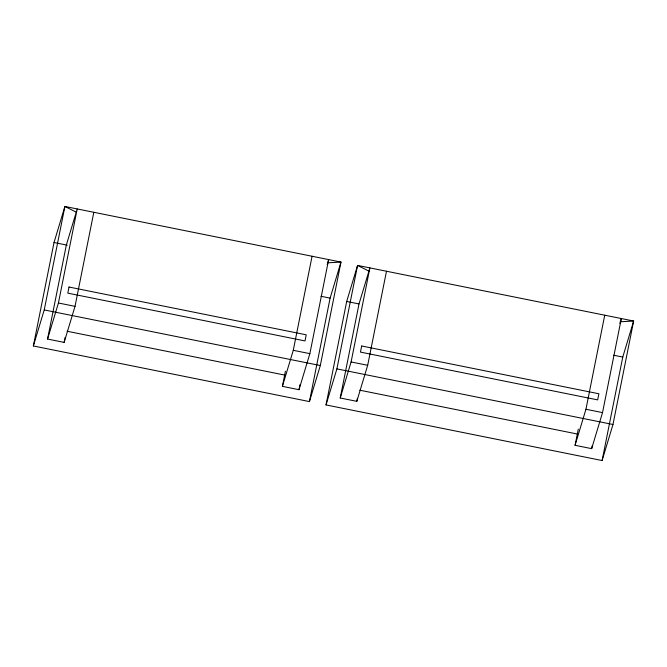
<?xml version="1.0" encoding="UTF-8"?>
<svg xmlns="http://www.w3.org/2000/svg" width="667" height="667" viewBox="0 0 667 667"><rect width="100%" height="100%" fill="white"/><g stroke="black" fill="none" stroke-linecap="round" stroke-linejoin="round"><path stroke-width="1" d="M33.35 345.973L54.027 242.505L64.899 206.462L340.979 262.073L320.31 365.541L309.43 401.584L33.35 345.973L44.23 309.93L64.899 206.462L76.038 212.056M47.549 339.044L66.35 244.989L77.222 208.946L58.429 303.001L47.549 339.044L64.14 342.388L75.021 306.345L93.814 212.289M64.14 342.388L65.149 337.335M327.189 264.465L328.656 259.596L309.863 353.652L298.991 389.695L282.399 386.351L285.426 371.185M282.399 386.351L293.272 350.308L312.073 256.253M298.991 389.695L300 384.634M309.43 401.584L330.107 298.116L340.979 262.073L327.539 262.823M326.021 404.927L346.69 301.459L357.57 265.416L633.65 321.027L612.973 424.495L602.101 460.538L326.021 404.927L336.893 368.884L357.57 265.416L369.635 271.477M340.22 397.999L359.013 303.944L369.893 267.901L351.1 361.956L340.22 397.999L356.812 401.342L367.684 365.299L386.485 271.244M356.812 401.342L357.412 398.307M619.86 323.42L621.327 318.551L602.534 412.606L591.654 448.649L575.071 445.306L578.297 429.123M575.071 445.306L585.943 409.263L604.736 315.208M591.654 448.649L592.263 445.614M602.101 460.538L622.77 357.07L633.65 321.027L620.21 321.769M54.027 242.505L67.217 245.164M320.969 296.281L330.107 298.116M346.69 301.459L358.871 303.91M613.64 355.228L622.77 357.07M58.429 303.001L75.021 306.345M293.272 350.308L309.863 353.652M351.1 361.956L367.684 365.299M585.943 409.263L602.534 412.606M44.23 309.93L320.31 365.541M336.893 368.884L612.973 424.495M67.1 331.241L284.967 375.129M359.763 390.195L577.639 434.084M69.018 287.035L67.792 293.147L305.011 340.937L306.228 334.817L69.018 287.035M361.681 345.99L360.463 352.101L597.682 399.892L598.899 393.772L361.681 345.99"/></g></svg>
